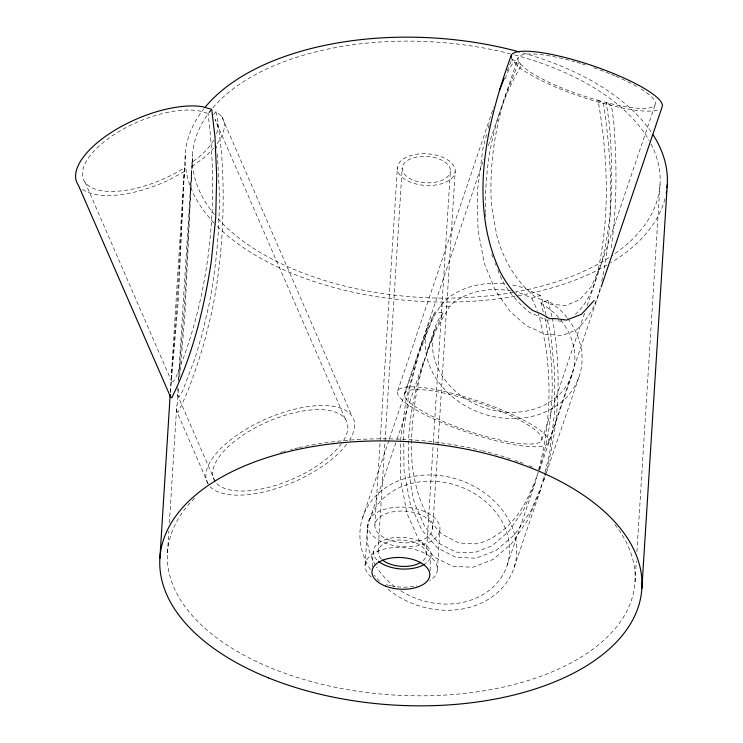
<?xml version="1.0" encoding="UTF-8"?>
<svg xmlns="http://www.w3.org/2000/svg" width="743" height="743" viewBox="0 0 743 743"><rect width="100%" height="100%" fill="white"/><g stroke="black" fill="none" stroke-linecap="round" stroke-linejoin="round"><path stroke-width="0.56" stroke-dasharray="3.71 2.79" d="M208.189 483.786L176.574 411.074L178.608 387.159M211.718 109.379L208.068 113.744A72.442 31.28 -23.5 0 0 115.425 133.749A72.442 31.28 -23.5 0 0 91.9 187.719A72.442 31.28 -23.5 0 0 184.515 167.769L178.32 299.912L170.342 392.991M179.704 377.156L184.896 315.041L192.511 155.129M177.893 387.512L177.707 395.425L214.746 480.628M213.659 140.269A72.442 31.28 -23.5 0 1 198.446 157.562L192.112 162.206L184.459 306.348L178.366 381.326M184.505 167.769C180.948 235.93 177.93 304.147 171.605 372.122C170.184 387.261 174.011 382.664 177.623 373.032C210.678 291.516 219.12 200.675 208.068 113.744M170.323 392.508L185.286 154.674M167.491 552.82L168.865 530.966M169.376 522.914L176.75 405.594M178.404 379.422L191.499 171.271M365.11 565.024L367.655 524.651M372.243 567.058L373.227 551.352M374.881 525.106L397.366 167.788M378.048 551.659L402.186 168.067M426.25 554.724L433.225 443.803M433.299 442.642L450.379 171.122A24.148 13.188 3.6 0 0 414.975 157.432A24.148 13.188 3.6 0 0 413.498 180.224A24.148 13.188 3.6 0 0 450.379 171.122M430.076 570.726L431.07 555.021M432.714 528.784A28.977 15.826 3.6 0 0 390.224 512.354A28.977 15.826 3.6 0 0 388.45 539.706A28.977 15.826 3.6 0 0 432.714 528.784L455.199 171.457A28.977 15.826 3.6 0 0 412.709 155.027A28.977 15.826 3.6 0 0 410.935 182.379A28.977 15.826 3.6 0 0 455.199 171.457M437.404 569.612L439.949 529.239A36.221 19.782 3.6 0 0 386.834 508.704A36.221 19.782 3.6 0 0 384.614 542.892A36.221 19.782 3.6 0 0 439.949 529.239M606.502 104.057L606.26 102.497L609.362 123.997C613.096 171.299 613.542 219.789 600.65 265.827L591.382 286.612L579.642 299.745L565.85 305.475L550.647 304.286L534.951 296.606C515.401 280.965 502.714 258.564 496.593 234.426L491.513 205.616C489.061 168.485 494.336 131.325 505.305 95.847L518.911 62.059A72.442 15.018 18.7 0 1 574.822 61.78M635.024 581.815L636.333 561.011M636.918 551.761L660.044 184.125M191.954 164.008L192.112 162.206M611.183 247.791C617.164 205.997 616.987 163.655 613.699 121.629L611.489 105.469L606.585 102.683M400.496 440.645L406.068 399.363L417.919 355.535C427.206 336.124 431.107 312.599 448.168 297.943A79.742 66.118 18.8 0 1 505.899 283.975M601.7 281.365C614.331 223.086 612.408 162.206 603.492 103.463L597.994 100.398L598.236 101.364C607.588 155.631 610.068 211.978 598.895 266.096C595.449 283.789 589.153 301.937 575.379 314.27M600.177 287.94C596.323 304.008 588.66 319.109 576.122 330.124L561.132 335.836L551.139 334.452L544.443 334.387L536.585 330.078L527.066 326.214L510.255 311.67L495.497 290.736L484.297 263.384L477.99 229.773L477.405 190.979L482.829 148.99L486.804 133.703M538.61 469.855C552.012 419.163 553.043 364.321 538.266 313.787M514.1 567.494L540.458 490.111L544.684 473.393M544.963 472.297L549.523 454.224L554.371 414.483L554.789 373.265L550.647 333.672L546.309 316.026M403.774 443.357L404.025 470.83L410.312 504.116L421.875 530.149L437.618 548.037L456.193 557.426L476.133 558.179L496.018 550.489L514.574 534.644L530.716 511.138L543.625 480.814C559.34 428.321 562.265 372.002 552.309 318.18M507.153 565.219L535.592 481.733L537.783 473.115M488.225 128.242L489.925 121.694M544.851 317.985C558.272 379.301 554.269 447.202 524.837 503.382C514.342 522.115 498.367 538.424 477.071 543.839L458.988 543.04L442.215 534.263C422.591 515.828 415.114 489.089 412.049 463.084C408.966 411.436 420.269 359.25 443.227 313.007L434.989 312.051L427.866 326.075L420.612 347.38L409.356 389.685L403.663 431.915L403.755 442.215M511.286 290.996A72.442 60.062 18.8 0 0 453.249 302.8L449.292 306.831L437.358 327.403C412.997 381.828 399.78 444.175 414.455 503.03L424.875 526.926L439.085 543.439L455.896 552.114L474.006 552.848L492.098 545.752L509.02 531.152L523.778 509.568L535.592 481.733M397.681 390.957L493.658 107.298M404.591 393.326L483.934 158.835M488.383 145.684L518.15 57.694M598.236 101.364L598.514 100.565L615.641 104.847A72.442 15.018 18.7 0 0 639.426 88.027M541.619 440.283A72.442 15.018 18.7 0 0 444.128 393.131A72.442 15.018 18.7 0 0 433.568 417.009A72.442 15.018 18.7 0 0 541.619 440.283L584.852 312.506M587.072 305.949L655.177 104.652M548.529 442.652A79.742 16.532 18.7 0 0 441.203 390.744A79.742 16.532 18.7 0 0 429.584 417.027A79.742 16.532 18.7 0 0 548.529 442.652L600.883 287.94M362.565 517.76L389.035 440.06M389.406 438.964L417.371 356.891M369.512 520.035L396.651 440.348M397.022 439.262L423.798 360.671M427.011 351.244L434.813 328.35M539.483 470.319L572.454 373.534M543.625 480.814L545.864 474.248M546.235 473.152L579.401 375.809M507.237 70.947L511.509 60.406M505.166 78.795L508.76 69.916L513.682 61.827L521.632 64.966L524.279 67.734A72.442 15.018 18.7 0 0 580.571 94.955L598.514 100.565M420.612 347.38L434.989 312.051M540.458 490.111L527.586 520.332L511.481 543.718L492.953 559.498L473.059 567.188L453.1 566.491L434.488 557.222L418.69 539.492L407.071 513.636L400.728 480.507L400.366 441.593M213.631 114.663L215.972 111.664L221.609 116.233L351.848 415.839M443.227 313.007L441.927 314.326A72.442 60.062 18.8 0 0 459.945 394.867A72.442 60.062 18.8 0 0 553.461 399.502A72.442 60.062 18.8 0 0 560.863 320.224M191.87 166.655L203.331 158.25A79.742 34.429 -23.5 0 0 213.65 148.108M176.574 411.074L178.004 412.216C189.344 390.391 196.784 366.513 204.139 342.969L211.987 311.298C222.482 259.093 225.389 205.57 221.525 152.482L217.485 118.202L215.972 111.664M184.505 171.41L170.249 179.332A79.742 34.429 -23.5 0 1 82.092 189.019M561.467 320.725L560.528 321.208L554.891 320.4M546.031 314.902L542.009 299.058L540.337 295.463L531.849 298.212L522.078 293.782A72.442 60.062 18.8 0 0 515.661 291.943A234.212 127.907 3.6 0 0 610.904 256.4M566.955 317.521A79.742 66.118 18.8 0 0 559.098 308.884L547.851 300.376L540.904 302.819L543.467 312.617M549.133 320.038L545.316 320.057L537.486 315.766L529.573 312.497C515.893 300.841 503.466 286.919 497.736 269.56M449.292 306.831L440.265 305.995M511.936 59.347L518.911 62.059L521.632 65.078C495.144 108.84 484.055 161.5 485.69 212.368M540.337 295.463L523.936 288.015A79.742 66.118 18.8 0 0 510.45 284.653M177.707 395.425L179.184 396.873L182.685 390.799L194.898 358.628L202.291 333.626L209.312 303.497C216.232 267.424 219.436 230.757 219.436 194.034L217.318 152.909M540.904 302.819L554.018 312.738A72.442 60.062 18.8 0 1 560.157 319.351M531.849 298.212L537.44 310.648M345.291 419.006L215.043 119.4A72.442 31.28 -23.5 0 1 215.526 136.582M84.962 182.081L171.429 380.973M491.755 254.459L492.915 257.282M495.33 263.421L496.129 265.474M547.851 300.376L552.058 317.15M511.593 57.341L512.076 60.137L517.992 66.378A79.742 16.532 18.7 0 0 599.703 102.515L618.566 107.233A79.742 16.532 18.7 0 0 657.787 110.066M216.519 146.13L216.789 148.386M485.708 213.492L485.746 216.854M576.902 62.375A72.442 15.018 18.7 0 1 581.11 63.619M582.168 63.944A72.442 15.018 18.7 0 1 587.49 65.625M593.806 67.743A72.442 15.018 18.7 0 1 610.291 73.928M611.405 74.384A72.442 15.018 18.7 0 1 614.721 75.777M615.817 76.241A72.442 15.018 18.7 0 1 637.615 86.968M381.503 559.098A24.148 13.188 3.6 0 1 386.657 542.39A24.148 13.188 3.6 0 1 418.012 543.95A24.148 13.188 3.6 0 1 422.535 561.141M614.851 524.549A234.212 127.907 3.6 0 1 392.146 694.909A234.212 127.907 3.6 0 1 195.734 497.113M280.436 452.32A234.212 127.907 3.6 0 1 282.461 451.753M283.473 451.475A234.212 127.907 3.6 0 1 285.507 450.917M290.652 449.589A234.212 127.907 3.6 0 1 292.733 449.078M294.822 448.577A234.212 127.907 3.6 0 1 297.971 447.853M299.03 447.611A234.212 127.907 3.6 0 1 480.767 450.369M481.873 450.639A234.212 127.907 3.6 0 1 512.911 459.694M514.973 460.409A234.212 127.907 3.6 0 1 518.047 461.496M520.072 462.239A234.212 127.907 3.6 0 1 523.1 463.363M529.062 465.685A234.212 127.907 3.6 0 1 532.972 467.291M376.998 559.916A28.977 15.826 3.6 0 1 384.502 539.855A28.977 15.826 3.6 0 1 422.433 542.78A28.977 15.826 3.6 0 1 425.386 563.658M371.268 577.07A36.221 19.782 3.6 0 1 378.02 551.12A36.221 19.782 3.6 0 1 426.398 554.185A36.221 19.782 3.6 0 1 429.751 580.775M417.148 585.818A36.221 19.782 3.6 0 1 416.321 585.995M413.805 586.45A36.221 19.782 3.6 0 1 392.341 586.125M391.468 585.958A36.221 19.782 3.6 0 1 388.868 585.382M388.022 585.168A36.221 19.782 3.6 0 1 386.351 584.713M664.994 198.79A241.466 131.864 3.6 0 1 610.904 262.697M606.947 265.037A241.466 131.864 3.6 0 1 517.286 295.918M515.038 296.308A241.466 131.864 3.6 0 1 214.829 223.764M214.105 223.002A241.466 131.864 3.6 0 1 203.916 108.747M522.886 52.902A241.466 131.864 3.6 0 1 653.255 135.068M650.97 143.956A234.212 127.907 3.6 0 1 611.805 255.806M513.469 292.324A234.212 127.907 3.6 0 1 217.745 218.423M214.523 214.671A234.212 127.907 3.6 0 1 210.594 110.568M212.935 107.726A234.212 127.907 3.6 0 1 510.2 53.765M514.574 54.908A234.212 127.907 3.6 0 1 649.271 140.798M375.429 565.098A72.442 60.062 18.8 0 1 428.349 481.185A72.442 60.062 18.8 0 1 508.054 562.098A72.442 60.062 18.8 0 1 400.718 590.778M394.951 586.794A72.442 60.062 18.8 0 1 376.627 567.067M567.661 318.431A79.742 66.118 18.8 0 1 517.444 418.476A79.742 66.118 18.8 0 1 427.866 326.075M370.404 569.537A79.742 66.118 18.8 0 1 429.231 474.963A79.742 66.118 18.8 0 1 513.469 569.324A79.742 66.118 18.8 0 1 387.902 589.134M379.571 581.36A79.742 66.118 18.8 0 1 374.305 575.138M208.021 483.897A79.742 34.429 -23.5 0 1 285.303 411.798A79.742 34.429 -23.5 0 1 349.377 440.376M346.702 444.23A79.742 34.429 -23.5 0 1 273.155 489.498A79.742 34.429 -23.5 0 1 208.644 484.845M221.609 116.233A79.742 34.429 -23.5 0 1 214.95 146.557M215.201 481.678A72.442 31.28 -23.5 0 1 284.959 415.291A72.442 31.28 -23.5 0 1 342.105 442.717M341.436 443.673A72.442 31.28 -23.5 0 1 276.935 484.956A72.442 31.28 -23.5 0 1 216.538 483.303"/><path stroke-width="1.11" d="M170.351 396.53L78.396 185.239A79.742 34.429 -23.5 0 1 111.914 132.05A79.742 34.429 -23.5 0 1 201.892 106.565L211.718 109.379L214.959 136.61L216.687 175.98L215.702 217.81L211.281 261.517C204.102 308.271 192.706 355.405 171.754 397.839L170.351 396.53L170.286 394.802M159.884 558.43L170.175 394.812M641.878 588.326L667.279 184.57M601.254 286.844L662.087 107.02A79.742 16.532 18.7 0 0 593.378 65.997A79.742 16.532 18.7 0 0 511.24 55.326C486.498 123.394 467.997 202.746 500.02 271.436C507.748 286.807 519.106 299.531 532.443 310.323L541.322 313.964L549.783 318.617L556.312 318.701L566.463 320.094L581.481 314.289L594.14 300.525M499.352 90.451L504.228 78.386M511.24 55.326L511.593 57.341M424.485 564.243A28.977 15.826 3.6 0 1 378.568 561.327M420.761 562.405A24.148 13.188 3.6 0 1 382.496 559.971M666.573 191.165A241.466 131.864 3.6 0 1 666.211 193.347M205.105 107.271A241.466 131.864 3.6 0 1 519.543 51.964M653.255 135.068A241.466 131.864 3.6 0 1 667 187.868M385.533 586.134A28.977 15.826 3.6 0 0 429.798 575.212A28.977 15.826 3.6 0 0 387.307 558.782A28.977 15.826 3.6 0 0 385.533 586.134M268.446 677.885A241.466 131.864 3.6 0 0 641.599 591.623A241.466 131.864 3.6 0 0 292.584 450.62A241.466 131.864 3.6 0 0 268.446 677.885"/></g></svg>
